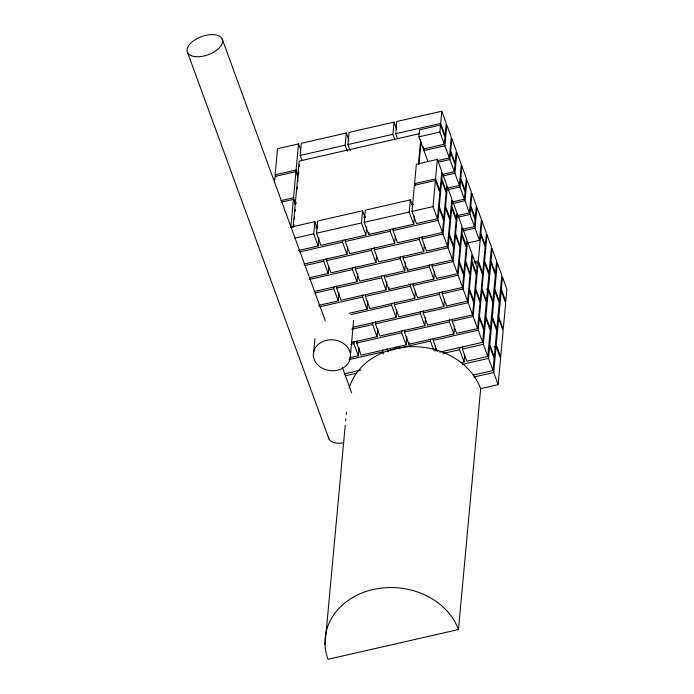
<?xml version="1.0" encoding="UTF-8"?>
<svg xmlns="http://www.w3.org/2000/svg" width="694" height="694" viewBox="0 0 694 694"><rect width="100%" height="100%" fill="white"/><g stroke="black" fill="none" stroke-linecap="round" stroke-linejoin="round"><path stroke-width="1.04" d="M274.494 181.655L274.98 176.432L295.948 171.652L298.168 177.733M275.874 176.84L275.128 174.81L277.539 148.69L298.507 143.91L300.728 149.991M281.859 202.023L293.389 199.395L290.977 225.515L291.723 227.537M295.765 203.845L293.536 197.773L295.948 171.652M297.952 175.096L296.095 170.03L298.507 143.91M293.068 227.701L299.209 161.086L419.193 133.725M302.029 160.514L300.181 155.447L301.3 143.268L346.263 133.014L348.856 140.11M293.701 226.73L293.9 224.518M294.395 219.209L294.594 217.005M295.089 211.687L295.288 209.493M295.774 204.166L295.982 201.971M297.162 189.124L297.362 186.946M297.856 181.602L298.056 179.434M298.55 174.081L298.75 171.921M299.244 166.56L299.444 164.409M298.281 250.534L318.156 245.997L313.705 233.843L314.824 221.664L290.777 227.146M366.666 226.981L365.912 235.101L320.949 245.364L316.499 233.201L317.626 221.022L362.589 210.768L365.183 217.864M318.156 245.997L318.902 237.877M313.376 355.623L314.92 338.672M309.377 277.739L328.201 273.453L323.751 261.291L323.933 259.261M376.616 255.453L375.957 262.558L330.995 272.811L326.544 260.658L326.735 258.628M328.201 273.453L328.852 266.349M347.364 151.275L345.144 145.193L346.263 133.014M318.373 305.429L338.247 300.901L333.797 288.739L333.979 286.709M350.166 150.633L347.937 144.56L349.065 132.381L394.027 122.118L396.621 129.214M386.758 281.885L386.003 290.005L341.04 300.259L336.59 288.105L336.781 286.075M304.067 264.084L346.939 254.308L342.489 242.145L342.68 240.115M338.247 300.901L338.993 292.781M395.354 236.307L394.704 243.412L349.733 253.666L345.291 241.512L345.473 239.482M346.939 254.308L347.599 247.203M314.113 291.532L356.985 281.755L352.535 269.602L352.726 267.572M405.496 262.74L404.749 270.86L359.778 281.113L355.328 268.96L355.519 266.93M365.912 235.101L361.461 222.948L362.589 210.768M356.985 281.755L357.731 273.636M350.114 358.919A18.599 15.45 5.3 0 0 326.093 340.407A18.599 15.45 5.3 0 0 319.561 366.458A18.599 15.45 5.3 0 0 350.114 358.919L353.645 320.402M325.009 644.587L345.239 425.205M345.638 420.902L345.838 418.751M346.228 414.448L346.427 412.297M414.422 216.094L413.676 224.214L368.714 234.468L364.263 222.314L365.382 210.135L410.345 199.872L412.574 205.953M349.967 357.705L358.338 355.796L353.888 343.643L354.07 341.613M406.84 336.79L406.094 344.909L361.132 355.163L356.681 343.01L356.872 340.98M349.256 313.263L367.031 309.203L362.58 297.049L362.771 295.019M368.714 234.468L368.896 232.438M358.338 355.796L359.084 347.677M415.446 291.202L414.795 298.307L369.824 308.57L365.374 296.407L365.565 294.377M375.957 262.558L371.507 250.395L371.698 248.365M367.031 309.203L367.777 301.083M424.372 244.557L423.722 251.662L378.759 261.916L374.309 249.762L374.491 247.732M351.979 342.376L377.076 336.659L372.626 324.497L372.817 322.467M425.587 317.644L424.841 325.764L379.87 336.017L375.419 323.864L375.61 321.834M394.756 139.364L392.899 134.298L394.027 122.118M386.003 290.005L381.553 277.852L381.743 275.822M397.549 138.731L395.701 133.664L396.821 121.485L441.783 111.231L446.233 123.385L445.114 135.564L440.664 123.411L441.783 111.231M377.076 336.659L377.822 328.54M434.418 272.005L433.767 279.109L388.796 289.372L384.355 277.21L384.537 275.18M394.704 243.412L390.254 231.249L390.436 229.22M442.46 232.516L438.009 220.362L439.137 208.183L443.587 220.336L442.46 232.516L397.497 242.77L393.047 230.616L393.238 228.586M383.418 353.975L382.672 351.945L382.862 349.915M388.796 289.372L388.987 287.342M353.177 327.238L396.048 317.453L391.598 305.299L391.789 303.269M444.464 299.461L443.813 306.566L398.842 316.82L394.4 304.666L394.582 302.636M404.749 270.86L400.299 258.706L400.481 256.676M396.048 317.453L396.708 310.348M452.505 259.964L448.055 247.81L449.183 235.63L453.633 247.784L452.505 259.964L407.543 270.226L403.093 258.064L403.283 256.034M395.953 348.917L396.144 346.887M413.676 224.214L409.226 212.052L410.345 199.872M412.019 211.418L414.431 185.298L435.398 180.518L439.849 192.672L437.437 218.792L416.469 223.572L412.019 211.418L432.987 206.638L435.398 180.518M415.324 185.697L414.578 183.676L416.374 164.183L437.341 159.403L441.792 171.565L439.996 191.05L435.546 178.896L437.341 159.403M418.898 136.848L419.549 129.813L440.517 125.033L444.958 137.186L444.316 144.222L423.349 149.01L418.898 136.848L439.866 132.068L440.517 125.033M406.094 344.909L401.644 332.747L401.835 330.717M407.543 270.226L407.725 268.196M418.421 164.4L420.703 139.685M418.95 164.504L421.032 141.897M454.509 326.909L453.859 334.014L408.887 344.267L404.446 332.114L404.628 330.084M414.795 298.307L410.345 286.154L410.527 284.124M423.349 149.01L423.531 146.998M427.998 161.719L423.921 150.572L424.112 148.49M462.551 287.42L458.101 275.258L459.228 263.078L463.679 275.24L462.551 287.42L417.588 297.674L413.138 285.52L413.329 283.49M408.887 344.267L409.078 342.237M423.722 251.662L419.271 239.508L419.462 237.478M447.483 246.24L443.032 234.086L445.444 207.966L449.894 220.119L447.483 246.24L426.515 251.028L422.065 238.866L422.256 236.775M424.841 325.764L420.391 313.601L420.573 311.571M472.597 314.868L468.146 302.714L469.274 290.534L473.724 302.688L472.597 314.868L427.634 325.122L423.184 312.968L423.375 310.938M433.767 279.109L429.317 266.956L429.508 264.926M457.528 273.696L453.078 261.534L455.49 235.413L459.94 247.576L457.528 273.696L436.561 278.476L432.11 266.314L432.301 264.232M449.339 157.954L444.889 145.792L446.806 124.955L451.256 137.108L449.339 157.954L437.801 160.583M433.767 350.175L430.436 341.058L430.618 339.028M437.307 351.563L433.23 340.416L433.42 338.386M454.362 171.678L449.912 159.516L450.562 152.48L455.004 164.634L454.362 171.678L442.824 174.307M443.813 306.566L439.363 294.403L439.545 292.374M435.069 351.181L435.537 346.106M467.574 301.144L463.124 288.99L465.535 262.87L469.985 275.024L467.574 301.144L446.606 305.924L442.156 293.77L442.347 291.68M459.385 185.402L454.934 173.24L456.852 152.402L461.302 164.556L459.385 185.402L446.797 188.274M464.407 199.126L459.957 186.972L460.608 179.928L465.049 192.091L464.407 199.126L451.82 201.997M453.859 334.014L449.408 321.86L449.591 319.83M477.619 328.592L473.169 316.438L475.581 290.318L480.031 302.471L477.619 328.592L456.652 333.372L452.202 321.218L452.393 319.127M469.43 212.85L464.98 200.696L466.897 179.85L471.347 192.012L469.43 212.85L457.893 215.478M474.453 226.574L470.003 214.42L470.653 207.385L475.095 219.538L474.453 226.574L462.915 229.211M460.911 362.572L464.043 361.86L459.593 349.698L459.784 347.668M487.813 356.438L483.362 344.276L485.765 318.164L490.216 330.318L487.813 356.438L466.845 361.218L462.395 349.065L462.586 346.974M479.476 240.298L475.026 228.144L476.943 207.306L481.393 219.46L479.476 240.298L466.889 243.169M464.043 361.86L464.702 354.755M478.14 262.575L475.728 288.695L480.179 300.849L482.59 274.729L478.14 262.575L474.991 263.295M478.287 260.953L480.699 234.832L485.141 246.986L482.738 273.106L478.287 260.953L474.097 261.907M482.642 342.316L478.192 330.162L479.32 317.982L483.761 330.136L482.642 342.316L439.77 352.101M488.472 288.791L490.884 262.679L495.334 274.833L492.922 300.953L488.472 288.791L486.381 289.277M458.456 629.545A68.35 56.778 5.3 0 0 373.129 589.518A68.35 56.778 5.3 0 0 327.993 659.3L458.456 629.545L480.664 388.657A68.35 56.778 5.3 0 0 413.546 346.653A68.35 56.778 5.3 0 0 349.186 387.955M492.974 370.553L488.524 358.399L489.652 346.219L494.102 358.373L492.974 370.553L473.108 375.081M480.317 388.735L498.145 384.667L493.694 372.513L496.097 346.393L494.007 346.87M498.145 384.667L500.548 358.555L496.097 346.393M300.181 155.447L345.144 145.193M347.937 144.56L392.899 134.298M395.701 133.664L440.664 123.411M275.128 174.81L296.095 170.03M423.921 150.572L444.889 145.792M438.374 162.153L449.912 159.516M280.957 200.635L293.536 197.773M443.397 175.877L454.934 173.24M414.578 183.676L435.546 178.896M448.419 189.601L459.957 186.972M315.831 226.721L317.93 226.235M411.603 204.877L413.702 204.392M315.77 228.005L317.835 227.537M363.621 217.092L365.721 216.615M294.881 238.137L313.705 233.843M316.499 233.201L361.461 222.948M364.263 222.314L409.226 212.052M452.401 203.568L464.98 200.696M299.617 251.922L342.489 242.145M345.291 241.512L390.254 231.249M393.047 230.616L438.009 220.362M458.465 217.048L470.003 214.42M304.926 265.585L323.751 261.291M326.544 260.658L371.507 250.395M374.309 249.762L419.271 239.508M422.065 238.866L443.032 234.086M463.488 230.772L475.026 228.144M309.663 279.378L352.535 269.602M355.328 268.96L400.299 258.706M403.093 258.064L448.055 247.81M314.972 293.033L333.797 288.739M336.59 288.105L381.553 277.852M384.355 277.21L429.317 266.956M432.11 266.314L453.078 261.534M319.708 306.826L362.58 297.049M365.374 296.407L410.345 286.154M413.138 285.52L458.101 275.258M350.817 314.599L391.598 305.299M394.4 304.666L439.363 294.403M442.156 293.77L463.124 288.99M351.711 329.268L372.626 324.497M375.419 323.864L420.391 313.601M423.184 312.968L468.146 302.714M350.748 344.363L353.888 343.643M356.681 343.01L401.644 332.747M404.446 332.114L449.408 321.86M452.202 321.218L473.169 316.438M349.212 359.579L382.672 351.945M396.994 348.683L430.436 341.058M433.23 340.416L478.192 330.162M387.929 350.947L395.242 349.273M344.25 373.884L360.975 370.067M345.256 375.784L356.759 373.155M442.867 353.515L459.593 349.698M462.395 349.065L483.362 344.276M462.386 364.359L488.524 358.399M473.776 377.059L493.694 372.513M439.866 132.068L444.316 144.222M432.987 206.638L437.437 218.792M387.131 348.891L388.241 351.927M314.824 221.664L317.418 228.751M293.389 199.395L295.245 204.461M222.149 38.925L325.234 320.637M342.359 367.421L351.658 392.847M187.519 52.449L328.939 438.912M343.816 442.763A18.599 9.638 -20.1 0 1 328.488 436.413M441.696 180.44L439.285 206.56L443.735 218.714L446.138 192.594L441.696 180.44M442.364 173.127L441.818 179.087L446.268 191.24L446.815 185.289L442.364 173.127M447.387 186.86L445.591 206.344L450.042 218.497L451.837 199.013L447.387 186.86M451.829 138.679L450.71 150.858L455.16 163.012L456.279 150.832L451.829 138.679M451.742 207.888L449.33 234.008L453.781 246.162L456.184 220.041L451.742 207.888M452.41 200.583L451.863 206.534L456.314 218.688L456.86 212.737L452.41 200.583M457.459 214.038L455.637 233.791L460.087 245.954L461.909 226.192L457.459 214.038M461.874 166.126L460.755 178.306L465.206 190.468L466.325 178.289L461.874 166.126M461.788 235.335L459.376 261.456L463.826 273.618L466.229 247.498L461.788 235.335M462.482 227.762L461.935 233.713L466.385 245.876L466.932 239.916L462.482 227.762M467.504 241.486L465.683 261.248L470.133 273.401L471.955 253.64L467.504 241.486M471.92 193.583L470.801 205.762L475.251 217.916L476.37 205.736L471.92 193.583M471.833 262.792L469.422 288.904L473.872 301.066L476.275 274.945L471.833 262.792M472.527 255.21L471.981 261.17L476.431 273.323L476.978 267.363L472.527 255.21M481.966 221.03L480.847 233.21L485.297 245.364L486.416 233.184L481.966 221.03M481.879 290.239L479.467 316.36L483.918 328.514L486.321 302.393L481.879 290.239M484.429 262.497L482.026 288.617L486.477 300.771L488.88 274.651L484.429 262.497M486.988 234.754L484.586 260.875L489.027 273.028L491.439 246.908L486.988 234.754M488.324 290.422L485.921 316.533L490.363 328.696L492.775 302.575L488.324 290.422M492.159 248.868L491.031 261.048L495.481 273.21L496.609 261.031L492.159 248.868M492.211 318.477L489.799 344.597L494.249 356.751L496.652 330.63L492.211 318.477M494.761 290.734L492.358 316.854L496.809 329.008L499.212 302.888L494.761 290.734M497.32 262.991L494.917 289.112L499.368 301.265L501.771 275.145L497.32 262.991M498.656 318.65L496.253 344.771L500.704 356.924L503.107 330.812L498.656 318.65M501.215 290.907L498.812 317.028L503.254 329.182L505.666 303.07L501.215 290.907M502.491 277.106L501.363 289.285L505.813 301.439L506.941 289.268L502.491 277.106M195.439 56.674A18.599 9.638 -20.1 0 0 222.601 41.423A18.599 9.638 -20.1 0 0 196.454 38.959A18.599 9.638 -20.1 0 0 195.439 56.674"/></g></svg>
